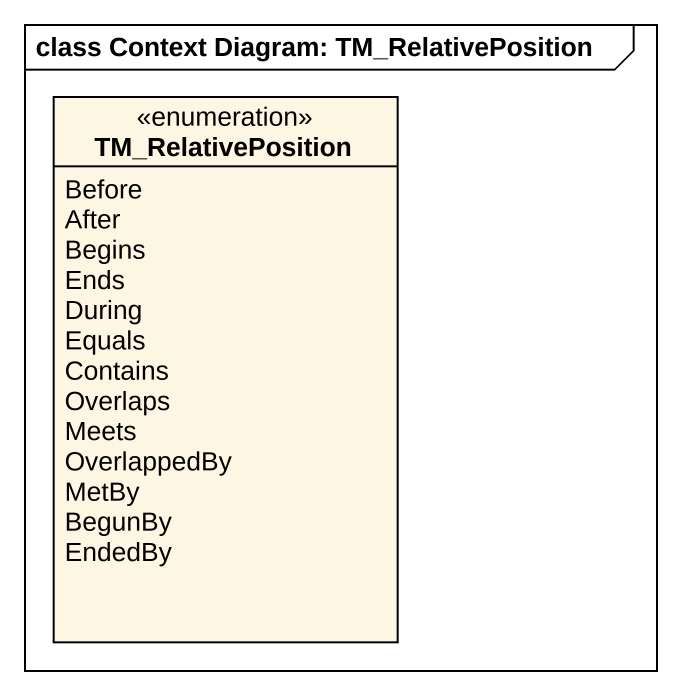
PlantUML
@startuml
mainframe class Context Diagram: TM_RelativePosition
hide circle
hide empty members
enum TM_RelativePosition {
  Before
  After
  Begins
  Ends
  During
  Equals
  Contains
  Overlaps
  Meets
  OverlappedBy
  MetBy
  BegunBy
  EndedBy
}
@enduml
